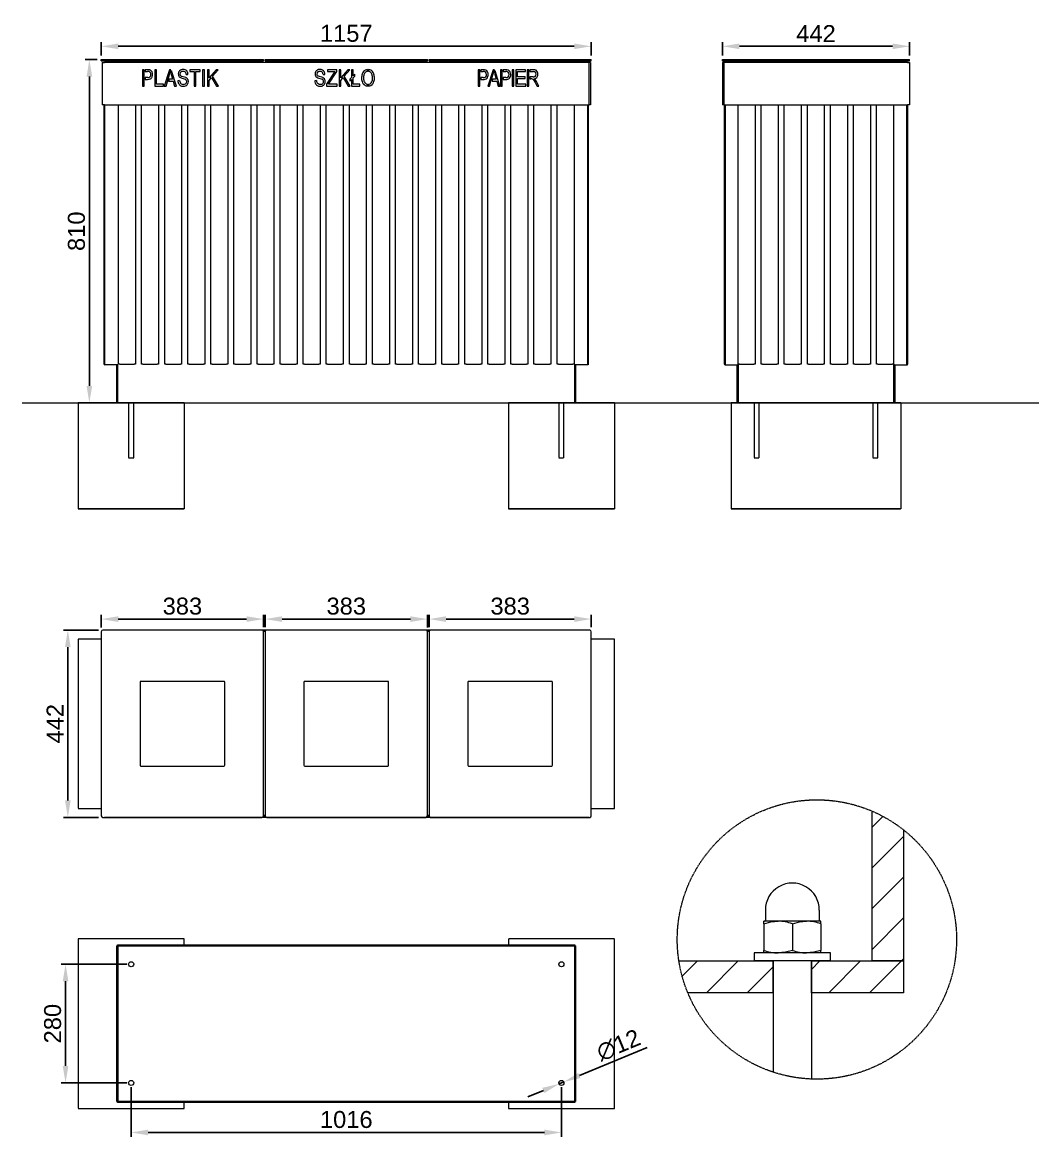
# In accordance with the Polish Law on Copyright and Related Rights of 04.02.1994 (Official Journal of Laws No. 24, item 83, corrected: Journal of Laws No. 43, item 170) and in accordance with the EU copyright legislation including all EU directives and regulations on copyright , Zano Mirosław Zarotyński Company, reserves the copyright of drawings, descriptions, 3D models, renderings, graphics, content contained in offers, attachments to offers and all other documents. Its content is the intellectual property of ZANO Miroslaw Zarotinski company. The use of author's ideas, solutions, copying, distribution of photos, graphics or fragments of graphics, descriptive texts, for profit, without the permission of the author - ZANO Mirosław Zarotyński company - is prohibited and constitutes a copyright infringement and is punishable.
# Model space of a CAD drawing. Header units: millimetres. Extents: x 6723 to 10453, y 1348 to 3978.
# Drawn here: x 6723 to 9122, y 1348 to 3978 of the extents above; entities that cross this region are included whole.
import ezdxf

# ---------------------------------------------------------------- set-up
doc = ezdxf.new("R2010")
doc.units = ezdxf.units.MM
doc.linetypes.add('HIDDEN', pattern=[1.905, 1.27, -0.635])
for name, color, linetype, lineweight in [('ZANO_O', 10, 'Continuous', 0), ('ZANO_R', 7, 'Continuous', 0), ('ZANO_R_przerywana', 7, 'HIDDEN', 0), ('ZANO_W', 1, 'Continuous', 0)]:
    doc.layers.add(name, color=color, linetype=linetype, lineweight=lineweight)
doc.styles.get("Standard").update_dxf_attribs({"font": 'ARIALUNI.TTF'})
doc.dimstyles.new('pl i ang', dxfattribs={"dimtxt": 50, "dimasz": 50, "dimexe": 1.25, "dimexo": 0.625, "dimgap": 10, "dimtad": 1, "dimtoh": 1, "dimtxsty": 'Standard', "dimcen": 2.5, "dimclrd": 1, "dimclre": 1, "dimclrt": 1, "dimadec": 0, "dimazin": 0, "dimtfac": 1, "dimtmove": 0, "dimatfit": 3, "dimfxl": 1, "dimarcsym": 1})

# ---------------------------------------------------------------- blocks, each defined once
blk = doc.blocks.new('*D395')
at = {"layer": 'ZANO_O', "color": 1, "lineweight": -2}
for p, q in [((8038.2, 1492.5), (8198.3, 1558.7)), ((7990.1, 1472.6), (8001.2, 1477.2)), ((7953.1, 1457.3), (7916.2, 1442))]:
    blk.add_line(p, q, dxfattribs=at)
at = {"layer": 'ZANO_O', "color": 1}
for points in [[(8035.6, 1498.6), (8040.7, 1486.3), (8001.2, 1477.2)], [(7955.7, 1451.1), (7950.6, 1463.4), (7990.1, 1472.6)]]:
    blk.add_solid(points, dxfattribs=at)
at = {"layer": 'ZANO_O', "color": 1, "insert": (8130.5, 1563.9), "char_height": 40, "attachment_point": 5, "rotation": 22.4747}
blk.add_mtext('∅12', dxfattribs=at)
blk = doc.blocks.new('*D397')
at = {"layer": 'ZANO_W', "color": 1, "lineweight": -2}
for p, q in [((6903.3, 2543.4), (6820.6, 2543.4)), ((6830.6, 2503.4), (6830.6, 2141.6)), ((6903.3, 2101.6), (6820.6, 2101.6))]:
    blk.add_line(p, q, dxfattribs=at)
at = {"layer": 'ZANO_W', "color": 1}
for points in [[(6837.2, 2503.4), (6823.9, 2503.4), (6830.6, 2543.4)], [(6823.9, 2141.6), (6837.2, 2141.6), (6830.6, 2101.6)]]:
    blk.add_solid(points, dxfattribs=at)
at = {"layer": 'ZANO_W', "color": 1, "insert": (6800.5, 2322.5), "char_height": 40, "attachment_point": 5, "rotation": 90}
blk.add_mtext('442', dxfattribs=at)
blk = doc.blocks.new('*D398')
at = {"layer": 'ZANO_W', "color": 1, "lineweight": -2}
for p, q in [((6909.6, 2549.7), (6909.6, 2579.4)), ((7292.4, 2550.4), (7292.4, 2579.4)), ((6949.6, 2569.4), (7252.4, 2569.4))]:
    blk.add_line(p, q, dxfattribs=at)
at = {"layer": 'ZANO_W', "color": 1}
for points in [[(6949.6, 2576), (6949.6, 2562.7), (6909.6, 2569.4)], [(7252.4, 2562.7), (7252.4, 2576), (7292.4, 2569.4)]]:
    blk.add_solid(points, dxfattribs=at)
at = {"layer": 'ZANO_W', "color": 1, "insert": (7101, 2599.8), "char_height": 40, "attachment_point": 5}
blk.add_mtext('383', dxfattribs=at)
blk = doc.blocks.new('*D399')
at = {"layer": 'ZANO_W', "color": 1, "lineweight": -2}
for p, q in [((7296.4, 2550.4), (7296.4, 2579.4)), ((7679.3, 2549.7), (7679.3, 2579.4)), ((7336.4, 2569.4), (7639.3, 2569.4))]:
    blk.add_line(p, q, dxfattribs=at)
at = {"layer": 'ZANO_W', "color": 1}
for points in [[(7336.4, 2576), (7336.4, 2562.7), (7296.4, 2569.4)], [(7639.3, 2562.7), (7639.3, 2576), (7679.3, 2569.4)]]:
    blk.add_solid(points, dxfattribs=at)
at = {"layer": 'ZANO_W', "color": 1, "insert": (7487.8, 2599.8), "char_height": 40, "attachment_point": 5}
blk.add_mtext('383', dxfattribs=at)
blk = doc.blocks.new('*D400')
at = {"layer": 'ZANO_W', "color": 1, "lineweight": -2}
for p, q in [((7683.3, 2550.4), (7683.3, 2579.4)), ((8066.1, 2550.4), (8066.1, 2579.4)), ((7723.3, 2569.4), (8026.1, 2569.4))]:
    blk.add_line(p, q, dxfattribs=at)
at = {"layer": 'ZANO_W', "color": 1}
for points in [[(7723.3, 2576), (7723.3, 2562.7), (7683.3, 2569.4)], [(8026.1, 2562.7), (8026.1, 2576), (8066.1, 2569.4)]]:
    blk.add_solid(points, dxfattribs=at)
at = {"layer": 'ZANO_W', "color": 1, "insert": (7874.7, 2599.8), "char_height": 40, "attachment_point": 5}
blk.add_mtext('383', dxfattribs=at)
blk = doc.blocks.new('*D401')
at = {"layer": 'ZANO_W', "color": 1, "lineweight": -2}
for p, q in [((6909.6, 3899.6), (6909.6, 3930.9)), ((6949.6, 3920.9), (8026.1, 3920.9)), ((8066.1, 3899.6), (8066.1, 3930.9))]:
    blk.add_line(p, q, dxfattribs=at)
at = {"layer": 'ZANO_W', "color": 1}
for points in [[(6949.6, 3927.6), (6949.6, 3914.3), (6909.6, 3920.9)], [(8026.1, 3914.3), (8026.1, 3927.6), (8066.1, 3920.9)]]:
    blk.add_solid(points, dxfattribs=at)
at = {"layer": 'ZANO_W', "color": 1, "insert": (7487.8, 3951.4), "char_height": 40, "attachment_point": 5}
blk.add_mtext('1157', dxfattribs=at)
blk = doc.blocks.new('*D402')
at = {"layer": 'ZANO_W', "color": 1, "lineweight": -2}
for p, q in [((8375.7, 3899.6), (8375.7, 3930.9)), ((8415.7, 3920.9), (8777.5, 3920.9)), ((8817.5, 3899.6), (8817.5, 3930.9))]:
    blk.add_line(p, q, dxfattribs=at)
at = {"layer": 'ZANO_W', "color": 1}
for points in [[(8415.7, 3927.6), (8415.7, 3914.3), (8375.7, 3920.9)], [(8777.5, 3914.3), (8777.5, 3927.6), (8817.5, 3920.9)]]:
    blk.add_solid(points, dxfattribs=at)
at = {"layer": 'ZANO_W', "color": 1, "insert": (8596.6, 3951), "char_height": 40, "attachment_point": 5}
blk.add_mtext('442', dxfattribs=at)
blk = doc.blocks.new('*D403')
at = {"layer": 'ZANO_W', "color": 1, "lineweight": -2}
for p, q in [((6899.6, 3889.6), (6871.4, 3889.6)), ((6881.4, 3849.6), (6881.4, 3119.6)), ((6936.5, 3079.6), (6871.4, 3079.6))]:
    blk.add_line(p, q, dxfattribs=at)
at = {"layer": 'ZANO_W', "color": 1}
for points in [[(6888.1, 3849.6), (6874.8, 3849.6), (6881.4, 3889.6)], [(6874.8, 3119.6), (6888.1, 3119.6), (6881.4, 3079.6)]]:
    blk.add_solid(points, dxfattribs=at)
at = {"layer": 'ZANO_W', "color": 1, "insert": (6851, 3484.6), "char_height": 40, "attachment_point": 5, "rotation": 90}
blk.add_mtext('810', dxfattribs=at)
blk = doc.blocks.new('*D404')
at = {"layer": 'ZANO_W', "color": 1, "lineweight": -2}
for p, q in [((6970, 1754.8), (6815.2, 1754.8)), ((6825.2, 1514.9), (6825.2, 1714.8)), ((6970, 1474.9), (6815.2, 1474.9))]:
    blk.add_line(p, q, dxfattribs=at)
at = {"layer": 'ZANO_W', "color": 1}
for points in [[(6831.9, 1714.8), (6818.5, 1714.8), (6825.2, 1754.8)], [(6818.5, 1514.9), (6831.9, 1514.9), (6825.2, 1474.9)]]:
    blk.add_solid(points, dxfattribs=at)
at = {"layer": 'ZANO_W', "color": 1, "insert": (6794.8, 1614.8), "char_height": 40, "attachment_point": 5, "rotation": 90}
blk.add_mtext('280', dxfattribs=at)
blk = doc.blocks.new('*D405')
at = {"layer": 'ZANO_W', "color": 1, "lineweight": -2}
for p, q in [((6980, 1464.9), (6980, 1348)), ((7995.7, 1464.9), (7995.7, 1348)), ((7020, 1358), (7955.7, 1358))]:
    blk.add_line(p, q, dxfattribs=at)
at = {"layer": 'ZANO_W', "color": 1}
for points in [[(7020, 1364.7), (7020, 1351.3), (6980, 1358)], [(7955.7, 1351.3), (7955.7, 1364.7), (7995.7, 1358)]]:
    blk.add_solid(points, dxfattribs=at)
at = {"layer": 'ZANO_W', "color": 1, "insert": (7487.8, 1388.4), "char_height": 40, "attachment_point": 5}
blk.add_mtext('1016', dxfattribs=at)

msp = doc.modelspace()

# ---------------------------------------------------------------- linework, layer by layer
at = {"layer": 'ZANO_R'}
for p, q in [((6909.6, 3886.6), (6909.6, 3889.6)), ((6909.6, 3889.6), (6913.3, 3889.6)), ((6909.6, 3886.6), (6913.3, 3886.6)), ((6911.6, 3883.1), (6911.6, 3783.1)), ((6911.6, 3883.1), (6917, 3883.1)), ((6913.3, 3889.6), (7288.7, 3889.6)), ((6913.3, 3886.6), (7288.7, 3886.6)), ((8061.1, 3883.1), (6917, 3883.1)), ((7010.7, 3865.7), (7006.7, 3865.7)), ((7006.7, 3865.7), (7006.7, 3827.2)), ((7010.7, 3827.2), (7010.7, 3865.7)), ((7013, 3865.7), (7013, 3861.2)), ((7021.1, 3865.7), (7013, 3865.7)), ((7036.2, 3865.7), (7036.2, 3827.2)), ((7040.2, 3865.7), (7036.2, 3865.7)), ((7040.2, 3831.7), (7040.2, 3865.7)), ((7070.5, 3865.7), (7058.2, 3827.2)), ((7062.4, 3827.2), (7073.9, 3865.7)), ((7073.9, 3865.7), (7070.5, 3865.7)), ((7118.2, 3865.7), (7118.2, 3861.2)), ((7143.2, 3865.7), (7118.2, 3865.7)), ((7143.2, 3861.2), (7143.2, 3865.7)), ((7148.7, 3865.7), (7148.7, 3827.2)), ((7152.8, 3865.7), (7148.7, 3865.7)), ((7152.8, 3827.2), (7152.8, 3865.7)), ((7160.3, 3865.7), (7160.3, 3827.2)), ((7164.3, 3865.7), (7160.3, 3865.7)), ((7164.3, 3846.6), (7164.3, 3865.7)), ((7180.6, 3865.7), (7164.3, 3846.6)), ((7172.4, 3850.1), (7185.7, 3865.7)), ((7185.7, 3865.7), (7180.6, 3865.7)), ((7288.7, 3889.6), (7292.4, 3889.6)), ((7288.7, 3886.6), (7292.4, 3886.6)), ((7292.4, 3886.6), (7292.4, 3889.6)), ((7296.4, 3886.6), (7296.4, 3889.6)), ((7296.4, 3889.6), (7300.1, 3889.6)), ((7296.4, 3886.6), (7300.1, 3886.6)), ((7300.1, 3889.6), (7675.6, 3889.6)), ((7300.1, 3886.6), (7675.6, 3886.6)), ((7443.3, 3865.7), (7443.3, 3861.2)), ((7465.8, 3865.7), (7443.3, 3865.7)), ((7465.8, 3861.2), (7465.8, 3865.7)), ((7470.8, 3865.7), (7470.8, 3827.2)), ((7474.8, 3865.7), (7470.8, 3865.7)), ((7474.8, 3846.6), (7474.8, 3865.7)), ((7491.2, 3865.7), (7474.8, 3846.6)), ((7483, 3850.1), (7496.3, 3865.7)), ((7496.3, 3865.7), (7491.2, 3865.7)), ((7499.8, 3865.7), (7499.8, 3847)), ((7503.8, 3865.7), (7499.8, 3865.7)), ((7503.8, 3851), (7503.8, 3865.7)), ((7537.9, 3861.7), (7537.9, 3866.2)), ((7540.4, 3866.2), (7540.4, 3861.7)), ((7675.6, 3889.6), (7679.3, 3889.6)), ((7675.6, 3886.6), (7679.3, 3886.6)), ((7679.3, 3886.6), (7679.3, 3889.6)), ((7683.3, 3886.6), (7683.3, 3889.6)), ((7683.3, 3889.6), (7687, 3889.6)), ((7683.3, 3886.6), (7687, 3886.6)), ((7687, 3889.6), (8062.4, 3889.6)), ((7687, 3886.6), (8062.4, 3886.6)), ((7802.9, 3865.7), (7798.9, 3865.7)), ((7798.9, 3865.7), (7798.9, 3827.2)), ((7802.9, 3827.2), (7802.9, 3865.7)), ((7810.7, 3865.7), (7805.1, 3865.7)), ((7805.1, 3865.7), (7805.1, 3861.2)), ((7834.2, 3865.7), (7821.9, 3827.2)), ((7829.4, 3838.7), (7837.3, 3865.7)), ((7837.3, 3865.7), (7834.2, 3865.7)), ((7852, 3865.7), (7852, 3827.2)), ((7856, 3865.7), (7852, 3865.7)), ((7856, 3827.2), (7856, 3865.7)), ((7858.2, 3865.7), (7858.2, 3861.2)), ((7863.8, 3865.7), (7858.2, 3865.7)), ((7883.5, 3865.7), (7879.5, 3865.7)), ((7879.5, 3865.7), (7879.5, 3827.2)), ((7883.5, 3827.2), (7883.5, 3865.7)), ((7888.1, 3865.7), (7888.1, 3827.2)), ((7911.1, 3865.7), (7888.1, 3865.7)), ((7911.1, 3861.2), (7911.1, 3865.7)), ((7918.6, 3865.7), (7914.6, 3865.7)), ((7914.6, 3865.7), (7914.6, 3827.2)), ((7918.6, 3827.2), (7918.6, 3865.7)), ((7920.9, 3865.7), (7920.9, 3861.2)), ((7928.8, 3865.7), (7920.9, 3865.7)), ((8061.1, 3783.1), (8061.1, 3883.1)), ((8064.1, 3883.1), (8061.1, 3883.1)), ((8062.4, 3889.6), (8066.1, 3889.6)), ((8062.4, 3886.6), (8066.1, 3886.6)), ((8064.1, 3883.1), (8064.1, 3783.1)), ((8066.1, 3886.6), (8066.1, 3889.6)), ((8375.7, 3886.6), (8375.7, 3889.6)), ((8375.7, 3889.6), (8379.4, 3889.6)), ((8375.7, 3886.6), (8379.4, 3886.6)), ((8378.7, 3883.1), (8375.7, 3883.1)), ((8375.7, 3883.1), (8375.7, 3783.1)), ((8378.7, 3883.1), (8378.7, 3783.1)), ((8812.2, 3883.1), (8378.7, 3883.1)), ((8379.4, 3889.6), (8813.8, 3889.6)), ((8379.4, 3886.6), (8813.8, 3886.6)), ((8812.2, 3883.1), (8817.6, 3883.1)), ((8813.8, 3889.6), (8817.5, 3889.6)), ((8813.8, 3886.6), (8817.5, 3886.6)), ((8817.5, 3886.6), (8817.5, 3889.6)), ((8817.6, 3883.1), (8817.6, 3783.1)), ((7013, 3861.2), (7019, 3861.2)), ((7019.1, 3847.2), (7013, 3847.2)), ((7013, 3847.2), (7013, 3842.7)), ((7013, 3842.7), (7018.8, 3842.7)), ((7069.5, 3843.2), (7068.2, 3838.7)), ((7077.9, 3843.2), (7069.5, 3843.2)), ((7075.3, 3862.9), (7073.7, 3857.3)), ((7073.7, 3857.3), (7077.9, 3843.2)), ((7086.7, 3827.2), (7075.3, 3862.9)), ((7094.2, 3840.2), (7090.2, 3839.7)), ((7097.8, 3846.4), (7107.5, 3843.2)), ((7109.3, 3847.1), (7099.8, 3849.9)), ((7110.2, 3854.2), (7114.2, 3854.7)), ((7118.2, 3861.2), (7128.7, 3861.2)), ((7128.7, 3861.2), (7128.7, 3827.2)), ((7132.7, 3861.2), (7143.2, 3861.2)), ((7132.7, 3827.2), (7132.7, 3861.2)), ((7164.3, 3840.6), (7169.7, 3847)), ((7164.3, 3827.2), (7164.3, 3840.6)), ((7169.7, 3847), (7181.7, 3827.2)), ((7186.3, 3827.2), (7172.4, 3850.1)), ((7417.3, 3840.2), (7413.3, 3839.7)), ((7420.4, 3846.6), (7430.8, 3843.2)), ((7432.4, 3847.1), (7421.9, 3850.3)), ((7433.3, 3854.2), (7437.3, 3854.7)), ((7461.1, 3861.2), (7441.3, 3831.9)), ((7443.3, 3861.2), (7461.1, 3861.2)), ((7445.9, 3831.7), (7465.8, 3861.2)), ((7474.8, 3840.6), (7480.3, 3847)), ((7474.8, 3827.2), (7474.8, 3840.6)), ((7480.3, 3847), (7492.3, 3827.2)), ((7496.8, 3827.2), (7483, 3850.1)), ((7499.8, 3847), (7496.3, 3843.5)), ((7496.3, 3843.5), (7496.3, 3839)), ((7496.3, 3839), (7499.8, 3842.3)), ((7499.8, 3842.3), (7499.8, 3827.2)), ((7508.3, 3855.5), (7503.8, 3851)), ((7503.8, 3846.3), (7508.3, 3850.8)), ((7503.8, 3831.7), (7503.8, 3846.3)), ((7508.3, 3850.8), (7508.3, 3855.5)), ((7805.1, 3861.2), (7811.2, 3861.2)), ((7811.2, 3847.2), (7805.1, 3847.2)), ((7805.1, 3847.2), (7805.1, 3842.7)), ((7805.1, 3842.7), (7811, 3842.7)), ((7833.1, 3843.2), (7831.8, 3838.7)), ((7841.6, 3843.2), (7833.1, 3843.2)), ((7838.9, 3863.2), (7837.3, 3857.7)), ((7837.3, 3857.7), (7841.6, 3843.2)), ((7850.4, 3827.2), (7838.9, 3863.2)), ((7858.2, 3861.2), (7864.3, 3861.2)), ((7858.2, 3847.2), (7858.2, 3842.7)), ((7864.4, 3847.2), (7858.2, 3847.2)), ((7858.2, 3842.7), (7864.1, 3842.7)), ((7892.1, 3861.2), (7911.1, 3861.2)), ((7892.1, 3849.2), (7892.1, 3861.2)), ((7910.1, 3849.2), (7892.1, 3849.2)), ((7892.1, 3844.7), (7910.1, 3844.7)), ((7892.1, 3831.7), (7892.1, 3844.7)), ((7910.1, 3844.7), (7910.1, 3849.2)), ((7920.9, 3861.2), (7929.1, 3861.2)), ((7920.9, 3848.7), (7920.9, 3844.2)), ((7929.1, 3848.7), (7920.9, 3848.7)), ((7920.9, 3844.2), (7923.8, 3844.2)), ((7930, 3841.5), (7933.7, 3835.5)), ((7936.2, 3855.1), (7936.2, 3854.9)), ((7006.7, 3827.2), (7010.7, 3827.2)), ((7036.2, 3827.2), (7056.2, 3827.2)), ((7056.2, 3831.7), (7040.2, 3831.7)), ((7056.2, 3827.2), (7056.2, 3831.7)), ((7058.2, 3827.2), (7062.4, 3827.2)), ((7068.2, 3838.7), (7079.2, 3838.7)), ((7079.2, 3838.7), (7082.6, 3827.2)), ((7082.6, 3827.2), (7086.7, 3827.2)), ((7128.7, 3827.2), (7132.7, 3827.2)), ((7148.7, 3827.2), (7152.8, 3827.2)), ((7160.3, 3827.2), (7164.3, 3827.2)), ((7181.7, 3827.2), (7186.3, 3827.2)), ((7441.3, 3831.9), (7441.3, 3827.2)), ((7441.3, 3827.2), (7466.3, 3827.2)), ((7466.3, 3831.7), (7445.9, 3831.7)), ((7466.3, 3827.2), (7466.3, 3831.7)), ((7470.8, 3827.2), (7474.8, 3827.2)), ((7492.3, 3827.2), (7496.8, 3827.2)), ((7499.8, 3827.2), (7519.9, 3827.2)), ((7519.9, 3831.7), (7503.8, 3831.7)), ((7519.9, 3827.2), (7519.9, 3831.7)), ((7537.9, 3826.8), (7537.9, 3831.3)), ((7540.4, 3831.3), (7540.4, 3826.8)), ((7798.9, 3827.2), (7802.9, 3827.2)), ((7821.9, 3827.2), (7826.1, 3827.2)), ((7826.1, 3827.2), (7829.4, 3838.7)), ((7831.8, 3838.7), (7842.9, 3838.7)), ((7842.9, 3838.7), (7846.3, 3827.2)), ((7846.3, 3827.2), (7850.4, 3827.2)), ((7852, 3827.2), (7856, 3827.2)), ((7879.5, 3827.2), (7883.5, 3827.2)), ((7888.1, 3827.2), (7911.6, 3827.2)), ((7911.6, 3831.7), (7892.1, 3831.7)), ((7911.6, 3827.2), (7911.6, 3831.7)), ((7914.6, 3827.2), (7918.6, 3827.2)), ((7933.7, 3835.5), (7938.1, 3827.2)), ((7942.5, 3827.2), (7937, 3837.8)), ((7938.1, 3827.2), (7942.5, 3827.2)), ((6917, 3783.1), (6911.6, 3783.1)), ((6916.6, 3171.3), (6916.6, 3783.1)), ((6916.8, 3169.5), (6916.8, 3783.1)), ((6917, 3783.1), (8061.1, 3783.1)), ((6918.2, 3169.5), (6918.2, 3783.1)), ((6950.3, 3171.3), (6950.3, 3783.1)), ((6990.3, 3783.1), (6990.3, 3171.3)), ((7004.8, 3171.3), (7004.8, 3783.1)), ((7044.8, 3783.1), (7044.8, 3171.3)), ((7059.2, 3171.3), (7059.2, 3783.1)), ((7099.2, 3783.1), (7099.2, 3171.3)), ((7113.7, 3171.3), (7113.7, 3783.1)), ((7153.7, 3783.1), (7153.7, 3171.3)), ((7168.2, 3171.3), (7168.2, 3783.1)), ((7208.2, 3783.1), (7208.2, 3171.3)), ((7222.7, 3171.3), (7222.7, 3783.1)), ((7262.7, 3783.1), (7262.7, 3171.3)), ((7277.2, 3171.3), (7277.2, 3783.1)), ((7317.2, 3783.1), (7317.2, 3171.3)), ((7331.6, 3171.3), (7331.6, 3783.1)), ((7371.6, 3783.1), (7371.6, 3171.3)), ((7386.1, 3171.3), (7386.1, 3783.1)), ((7426.1, 3783.1), (7426.1, 3171.3)), ((7440.6, 3171.3), (7440.6, 3783.1)), ((7480.6, 3783.1), (7480.6, 3171.3)), ((7495.1, 3171.3), (7495.1, 3783.1)), ((7535.1, 3783.1), (7535.1, 3171.3)), ((7549.6, 3171.3), (7549.6, 3783.1)), ((7589.6, 3783.1), (7589.6, 3171.3)), ((7604, 3171.3), (7604, 3783.1)), ((7644, 3783.1), (7644, 3171.3)), ((7658.5, 3171.3), (7658.5, 3783.1)), ((7698.5, 3783.1), (7698.5, 3171.3)), ((7713, 3171.3), (7713, 3783.1)), ((7753, 3783.1), (7753, 3171.3)), ((7767.5, 3171.3), (7767.5, 3783.1)), ((7807.5, 3783.1), (7807.5, 3171.3)), ((7822, 3171.3), (7822, 3783.1)), ((7862, 3783.1), (7862, 3171.3)), ((7876.4, 3171.3), (7876.4, 3783.1)), ((7916.4, 3783.1), (7916.4, 3171.3)), ((7930.9, 3171.3), (7930.9, 3783.1)), ((7970.9, 3783.1), (7970.9, 3171.3)), ((7985.4, 3171.3), (7985.4, 3783.1)), ((8025.4, 3783.1), (8025.4, 3171.3)), ((8057.4, 3783.1), (8057.4, 3169.5)), ((8058.9, 3783.1), (8058.9, 3169.5)), ((8059.1, 3783.1), (8059.1, 3171.3)), ((8064.1, 3783.1), (8061.1, 3783.1)), ((8378.7, 3783.1), (8375.7, 3783.1)), ((8378.7, 3783.1), (8812.2, 3783.1)), ((8380.7, 3171.3), (8380.7, 3783.1)), ((8380.9, 3783.1), (8380.9, 3169.5)), ((8382.3, 3783.1), (8382.3, 3169.5)), ((8412.7, 3171.3), (8412.7, 3783.1)), ((8452.7, 3783.1), (8452.7, 3171.3)), ((8467.2, 3171.3), (8467.2, 3783.1)), ((8507.2, 3783.1), (8507.2, 3171.3)), ((8521.7, 3171.3), (8521.7, 3783.1)), ((8561.7, 3783.1), (8561.7, 3171.3)), ((8576.2, 3171.3), (8576.2, 3783.1)), ((8616.1, 3783.1), (8616.1, 3171.3)), ((8630.6, 3171.3), (8630.6, 3783.1)), ((8670.6, 3783.1), (8670.6, 3171.3)), ((8685.1, 3171.3), (8685.1, 3783.1)), ((8725.1, 3783.1), (8725.1, 3171.3)), ((8739.6, 3171.3), (8739.6, 3783.1)), ((8779.6, 3783.1), (8779.6, 3171.3)), ((8780.6, 3719.5), (8780.6, 3783.1)), ((8811, 3169.5), (8811, 3783.1)), ((8817.6, 3783.1), (8812.2, 3783.1)), ((8812.4, 3169.5), (8812.4, 3783.1)), ((8812.6, 3783.1), (8812.6, 3171.3)), ((8780.6, 3719.5), (8779.6, 3719.5)), ((8779.6, 3719.3), (8780.6, 3719.3)), ((8780.6, 3519.2), (8780.6, 3719.5)), ((8780.6, 3519.4), (8779.6, 3519.4)), ((8779.6, 3519.2), (8780.6, 3519.2)), ((8780.6, 3419.7), (8780.6, 3519.2)), ((8780.6, 3419.7), (8779.6, 3419.7)), ((8779.6, 3419.5), (8780.6, 3419.5)), ((8780.6, 3219.3), (8780.6, 3419.7)), ((8780.6, 3219.5), (8779.6, 3219.5)), ((8779.6, 3219.3), (8780.6, 3219.3)), ((8780.6, 3079.6), (8780.6, 3219.3)), ((6916.8, 3171.3), (6916.6, 3171.3)), ((6916.8, 3169.5), (6918.2, 3169.5)), ((6947.5, 3169.5), (6918.2, 3169.5)), ((6946.5, 3079.6), (6946.5, 3169.5)), ((6947.5, 3169.5), (6948.8, 3169.5)), ((6948, 3169.5), (6948, 3079.6)), ((6953.3, 3171.3), (6950.3, 3171.3)), ((6953.3, 3171.3), (6987.3, 3171.3)), ((6990.3, 3171.3), (6987.3, 3171.3)), ((7007.8, 3171.3), (7004.8, 3171.3)), ((7007.8, 3171.3), (7041.8, 3171.3)), ((7044.8, 3171.3), (7041.8, 3171.3)), ((7062.2, 3171.3), (7059.2, 3171.3)), ((7062.2, 3171.3), (7096.2, 3171.3)), ((7099.2, 3171.3), (7096.2, 3171.3)), ((7116.7, 3171.3), (7113.7, 3171.3)), ((7116.7, 3171.3), (7150.7, 3171.3)), ((7153.7, 3171.3), (7150.7, 3171.3)), ((7171.2, 3171.3), (7168.2, 3171.3)), ((7171.2, 3171.3), (7205.2, 3171.3)), ((7208.2, 3171.3), (7205.2, 3171.3)), ((7225.7, 3171.3), (7222.7, 3171.3)), ((7225.7, 3171.3), (7259.7, 3171.3)), ((7262.7, 3171.3), (7259.7, 3171.3)), ((7280.2, 3171.3), (7277.2, 3171.3)), ((7280.2, 3171.3), (7314.2, 3171.3)), ((7317.2, 3171.3), (7314.2, 3171.3)), ((7334.6, 3171.3), (7331.6, 3171.3)), ((7334.6, 3171.3), (7368.6, 3171.3)), ((7371.6, 3171.3), (7368.6, 3171.3)), ((7389.1, 3171.3), (7386.1, 3171.3)), ((7389.1, 3171.3), (7423.1, 3171.3)), ((7426.1, 3171.3), (7423.1, 3171.3)), ((7443.6, 3171.3), (7440.6, 3171.3)), ((7443.6, 3171.3), (7477.6, 3171.3)), ((7480.6, 3171.3), (7477.6, 3171.3)), ((7498.1, 3171.3), (7495.1, 3171.3)), ((7498.1, 3171.3), (7532.1, 3171.3)), ((7535.1, 3171.3), (7532.1, 3171.3)), ((7552.6, 3171.3), (7549.6, 3171.3)), ((7552.6, 3171.3), (7586.6, 3171.3)), ((7589.6, 3171.3), (7586.6, 3171.3)), ((7607, 3171.3), (7604, 3171.3)), ((7607, 3171.3), (7641, 3171.3)), ((7644, 3171.3), (7641, 3171.3)), ((7661.5, 3171.3), (7658.5, 3171.3)), ((7661.5, 3171.3), (7695.5, 3171.3)), ((7698.5, 3171.3), (7695.5, 3171.3)), ((7716, 3171.3), (7713, 3171.3)), ((7716, 3171.3), (7750, 3171.3)), ((7753, 3171.3), (7750, 3171.3)), ((7770.5, 3171.3), (7767.5, 3171.3)), ((7770.5, 3171.3), (7804.5, 3171.3)), ((7807.5, 3171.3), (7804.5, 3171.3)), ((7825, 3171.3), (7822, 3171.3)), ((7825, 3171.3), (7859, 3171.3)), ((7862, 3171.3), (7859, 3171.3)), ((7879.4, 3171.3), (7876.4, 3171.3)), ((7879.4, 3171.3), (7913.4, 3171.3)), ((7916.4, 3171.3), (7913.4, 3171.3)), ((7933.9, 3171.3), (7930.9, 3171.3)), ((7933.9, 3171.3), (7967.9, 3171.3)), ((7970.9, 3171.3), (7967.9, 3171.3)), ((7988.4, 3171.3), (7985.4, 3171.3)), ((7988.4, 3171.3), (8022.4, 3171.3)), ((8025.4, 3171.3), (8022.4, 3171.3)), ((8026.9, 3169.5), (8028.2, 3169.5)), ((8027.6, 3079.6), (8027.6, 3169.5)), ((8057.4, 3169.5), (8028.2, 3169.5)), ((8029.1, 3169.5), (8029.1, 3079.6)), ((8058.9, 3169.5), (8057.4, 3169.5)), ((8059.1, 3171.3), (8058.9, 3171.3)), ((8380.9, 3171.3), (8380.7, 3171.3)), ((8382.3, 3169.5), (8380.9, 3169.5)), ((8382.3, 3169.5), (8411.6, 3169.5)), ((8410.7, 3079.6), (8410.7, 3169.5)), ((8412.6, 3169.5), (8411.6, 3169.5)), ((8412.6, 3169.5), (8412.7, 3169.5)), ((8415.7, 3171.3), (8412.7, 3171.3)), ((8412.7, 3171.3), (8412.7, 3079.6)), ((8415.7, 3171.3), (8449.7, 3171.3)), ((8452.7, 3171.3), (8449.7, 3171.3)), ((8470.2, 3171.3), (8467.2, 3171.3)), ((8470.2, 3171.3), (8504.2, 3171.3)), ((8507.2, 3171.3), (8504.2, 3171.3)), ((8524.7, 3171.3), (8521.7, 3171.3)), ((8524.7, 3171.3), (8558.7, 3171.3)), ((8561.7, 3171.3), (8558.7, 3171.3)), ((8579.1, 3171.3), (8576.2, 3171.3)), ((8579.1, 3171.3), (8613.1, 3171.3)), ((8616.1, 3171.3), (8613.1, 3171.3)), ((8633.6, 3171.3), (8630.6, 3171.3)), ((8633.6, 3171.3), (8667.6, 3171.3)), ((8670.6, 3171.3), (8667.6, 3171.3)), ((8688.1, 3171.3), (8685.1, 3171.3)), ((8688.1, 3171.3), (8722.1, 3171.3)), ((8725.1, 3171.3), (8722.1, 3171.3)), ((8742.6, 3171.3), (8739.6, 3171.3)), ((8742.6, 3171.3), (8776.6, 3171.3)), ((8779.6, 3171.3), (8776.6, 3171.3)), ((8781.7, 3169.5), (8780.6, 3169.5)), ((8780.6, 3169.5), (8780.6, 3169.5)), ((8781.7, 3169.5), (8811, 3169.5)), ((8782.6, 3169.5), (8782.6, 3079.6)), ((8811, 3169.5), (8812.4, 3169.5)), ((8812.6, 3171.3), (8812.4, 3171.3)), ((6723.1, 3079.6), (8466.9, 3079.6)), ((6855.1, 3079.6), (7105, 3079.6)), ((7105, 3079.6), (6855.1, 3079.6)), ((6974, 3079.6), (6986, 3079.6)), ((6974, 3079.6), (6986, 3079.6)), ((7105, 3079.6), (7870.7, 3079.6)), ((7870.7, 3079.6), (8120.6, 3079.6)), ((8120.6, 3079.6), (7870.7, 3079.6)), ((7989.7, 3079.6), (8001.6, 3079.6)), ((7989.7, 3079.6), (8001.6, 3079.6)), ((8046.2, 3079.6), (9122.3, 3079.6)), ((8396.7, 3079.6), (8796.6, 3079.6)), ((8796.6, 3079.6), (8396.7, 3079.6)), ((8462.7, 3079.6), (8450.7, 3079.6)), ((8742.6, 3079.6), (8730.6, 3079.6)), ((6909.6, 2539.7), (6909.6, 2105.3)), ((7288.7, 2543.4), (6913.3, 2543.4)), ((7299.7, 2543.4), (7289.1, 2543.4)), ((7296.5, 2540.4), (7292.4, 2540.4)), ((7292.4, 2105.3), (7292.4, 2539.7)), ((7296.4, 2539.7), (7296.4, 2105.3)), ((7675.6, 2543.4), (7300.1, 2543.4)), ((7686.5, 2543.4), (7676, 2543.4)), ((7683.3, 2540.4), (7679.2, 2540.4)), ((7679.3, 2105.3), (7679.3, 2539.7)), ((7683.3, 2539.7), (7683.3, 2105.3)), ((8062.4, 2543.4), (7687, 2543.4)), ((8066.1, 2105.3), (8066.1, 2539.7)), ((7001, 2420.5), (7001, 2224.5)), ((7198.9, 2422.5), (7003, 2422.5)), ((7200.9, 2224.5), (7200.9, 2420.5)), ((7387.9, 2420.5), (7387.9, 2224.5)), ((7585.8, 2422.5), (7389.9, 2422.5)), ((7587.8, 2224.5), (7587.8, 2420.5)), ((7774.7, 2420.5), (7774.7, 2224.5)), ((7972.7, 2422.5), (7776.7, 2422.5)), ((7974.7, 2224.5), (7974.7, 2420.5)), ((7003, 2222.5), (7198.9, 2222.5)), ((7389.9, 2222.5), (7585.8, 2222.5)), ((7776.7, 2222.5), (7972.7, 2222.5)), ((7296.5, 2104.6), (7292.3, 2104.6)), ((7292.4, 2106.6), (7296.4, 2106.6)), ((7683.3, 2104.6), (7679.2, 2104.6)), ((7679.3, 2106.6), (7683.3, 2106.6)), ((8728.2, 2116.5), (8728.2, 1762.8)), ((8728.2, 2077.9), (8754.3, 2103.9)), ((6913.3, 2101.6), (7288.7, 2101.6)), ((6916.4, 2101.6), (6917, 2101.6)), ((8061.1, 2101.6), (6917, 2101.6)), ((7300.1, 2101.6), (7675.6, 2101.6)), ((7687, 2101.6), (8062.4, 2101.6)), ((8061.1, 2101.6), (8061.1, 2101.6)), ((8728.2, 1981.7), (8803.2, 2056.7)), ((8803.2, 2071.8), (8803.2, 1762.8)), ((8728.2, 1885.4), (8803.2, 1960.4)), ((8477, 1882.8), (8477, 1858.4)), ((8604.5, 1858.4), (8604.5, 1882.8)), ((8473.2, 1850.5), (8473.2, 1856.6)), ((8507, 1856.6), (8473.2, 1856.6)), ((8473.2, 1850.5), (8489.8, 1854.9)), ((8473.2, 1850.5), (8473.2, 1787.6)), ((8489.8, 1854.9), (8507, 1856.6)), ((8574.5, 1856.6), (8507, 1856.6)), ((8540.7, 1850.5), (8557.3, 1854.9)), ((8540.7, 1850.5), (8540.7, 1787.6)), ((8557.3, 1854.9), (8574.5, 1856.6)), ((8608.2, 1856.6), (8574.5, 1856.6)), ((8608.2, 1850.5), (8608.2, 1856.6)), ((8608.2, 1850.5), (8608.2, 1787.6)), ((8728.2, 1789.2), (8803.2, 1864.2)), ((6946.5, 1798.7), (6948.5, 1798.7)), ((6946.5, 1430.9), (6946.5, 1798.7)), ((6948, 1798.7), (6948, 1800.7)), ((6948, 1800.7), (8027.6, 1800.7)), ((6948, 1798.7), (8027.6, 1798.7)), ((8027.1, 1798.7), (6948.5, 1798.7)), ((6948.5, 1798.7), (6948.5, 1430.9)), ((8027.1, 1430.9), (8027.1, 1798.7)), ((8027.1, 1798.7), (8029.1, 1798.7)), ((8027.6, 1800.7), (8027.6, 1798.7)), ((8029.1, 1798.7), (8029.1, 1430.9)), ((8272.9, 1763), (8495.7, 1762.8)), ((8280.7, 1726.6), (8317.1, 1763)), ((8338.2, 1687.8), (8413.2, 1762.9)), ((8450.7, 1781.6), (8450.7, 1762.8)), ((8630.7, 1781.6), (8450.7, 1781.6)), ((8630.7, 1762.8), (8450.7, 1762.8)), ((8473.2, 1781.6), (8473.2, 1787.6)), ((8495.7, 1687.8), (8495.7, 1762.8)), ((8495.7, 1762.8), (8495.7, 1500.2)), ((8524.2, 1783.2), (8507, 1781.6)), ((8540.7, 1787.6), (8524.2, 1783.2)), ((8591.7, 1783.2), (8574.5, 1781.6)), ((8585.7, 1687.8), (8585.7, 1762.8)), ((8585.7, 1762.8), (8803.2, 1762.8)), ((8585.7, 1762.8), (8585.7, 1484)), ((8585.7, 1742.9), (8605.6, 1762.8)), ((8608.2, 1787.6), (8591.7, 1783.2)), ((8608.2, 1781.6), (8608.2, 1787.6)), ((8626.8, 1687.8), (8701.8, 1762.8)), ((8630.7, 1762.8), (8630.7, 1781.6)), ((8723, 1687.8), (8798, 1762.8)), ((8803.2, 1762.8), (8728.2, 1762.8)), ((8798, 1762.8), (8803.2, 1768)), ((8434.4, 1687.8), (8495.7, 1749.2)), ((8495.7, 1687.8), (8292.4, 1687.8)), ((8803.2, 1687.8), (8585.7, 1687.8)), ((6948.5, 1430.9), (6946.5, 1430.9)), ((6948, 1428.9), (6948, 1430.9)), ((8027.6, 1430.9), (6948, 1430.9)), ((8027.6, 1428.9), (6948, 1428.9)), ((6948.5, 1430.9), (8027.1, 1430.9)), ((8029.1, 1430.9), (8027.1, 1430.9)), ((8027.6, 1430.9), (8027.6, 1428.9))]:
    msp.add_line(p, q, dxfattribs=at)
msp.add_lwpolyline([(8803.2, 1762.8), (8803.2, 1687.8)], dxfattribs=at)
for centre in [(6980, 1754.8), (7995.7, 1754.8), (6980, 1474.9), (7995.7, 1474.9)]:
    msp.add_circle(centre, 6, dxfattribs=at)
for centre, radius, start, end in [((7021, 3855), 10.7, 69.6817, 89.6829), ((7102, 3854.9), 11.4, 85.5975, 132.6392), ((7102.8, 3854.3), 12, 44.6902, 90), ((7424.2, 3856.2), 9.84, 103.8515, 148.093), ((7425.5, 3850.9), 15.4, 78.0314, 103.8515), ((7425.6, 3853.6), 12.7, 47.4159, 75.8204), ((7539, 3852.6), 13.6, 94.6108, 140.5219), ((7539.3, 3852.6), 13.6, 39.4781, 85.3892), ((7811.2, 3843.3), 22.4, 75.1741, 91.1118), ((7864.3, 3843.3), 22.4, 75.1741, 91.1118), ((7929.5, 3850.9), 14.9, 64.1014, 92.7102), ((7019.3, 3857.9), 15.2, 268.2392, 295.532), ((7019.8, 3851.1), 10.2, 63.568, 94.3946), ((7019.6, 3856.4), 9.18, 267.0692, 301.7679), ((7020.2, 3855.1), 6.57, 353.6856, 51.1078), ((7019.7, 3853.9), 7.07, 311.9847, 4.1534), ((7021.3, 3856.5), 9.16, 25.1488, 67.5972), ((7021.1, 3852.1), 9.19, 301.1504, 340.8641), ((7015.5, 3854.6), 15.2, 0.0102, 22.6148), ((7013.9, 3854.6), 16.8, 340.8641, 0.0102), ((7106.3, 3840.2), 16, 181.5309, 213.875), ((7101.8, 3855.9), 10.5, 135.6623, 181.1049), ((7100.9, 3855.4), 9.63, 178.4764, 211.9907), ((7100.7, 3855.3), 9.42, 211.9907, 252.1876), ((7103.8, 3840.4), 9.52, 181.0516, 234.5426), ((7101.1, 3855.7), 5.85, 130.1515, 181.3881), ((7113.9, 3856.9), 18.7, 183.8984, 190.1832), ((7099.2, 3854.3), 3.75, 191.7006, 224.7432), ((7101.3, 3856.7), 6.91, 226.0893, 257.5496), ((7102.1, 3853.6), 8.18, 86.8692, 125.775), ((7103, 3854.5), 7.21, 357.5739, 93.899), ((7105.7, 3838), 5.54, 358.1945, 70.8181), ((7105.8, 3838.3), 9.5, 27.664, 68.1562), ((7100.5, 3854.3), 13.8, 1.9689, 37.7892), ((7102, 3837.5), 13.3, 1.8287, 23.1159), ((7429.3, 3839.9), 15.9, 180.459, 202.3616), ((7425.2, 3855.9), 10.9, 149.3028, 177.942), ((7425.6, 3855.9), 11.2, 177.942, 211.4244), ((7424.5, 3856.3), 10.6, 216.3596, 247.2588), ((7432.4, 3841.8), 15.1, 186.0982, 206.8666), ((7424, 3855.8), 5.66, 124.493, 182.3298), ((7423.9, 3855.2), 5.63, 176.3251, 213.1337), ((7423.3, 3855.2), 5.07, 216.3121, 253.2845), ((7425.4, 3852.4), 9.3, 88.7847, 120.088), ((7425.9, 3853.8), 7.94, 46.6729, 92.147), ((7428.7, 3837.9), 5.61, 358.8112, 68.5461), ((7424.8, 3854.2), 8.48, 0.4772, 39.6594), ((7427.9, 3837.6), 10.5, 12.5501, 64.8485), ((7424.6, 3854.6), 12.7, 0.6207, 40.9612), ((7424.8, 3838), 13.5, 347.179, 8.171), ((7562.5, 3846), 38.6, 169.4069, 184.9814), ((7551.6, 3847.4), 28, 189.7401, 211.4569), ((7543.1, 3849.3), 18.9, 140.5219, 168.3516), ((7562.5, 3846), 34.1, 169.479, 184.6635), ((7551.6, 3847.4), 23.5, 190.1908, 211.4569), ((7543.1, 3849.3), 14.4, 140.5219, 168.193), ((7539.3, 3852.1), 9.7, 98.3227, 139.0726), ((7539, 3852.1), 9.7, 40.9274, 81.6773), ((7535.2, 3849.3), 14.4, 11.807, 39.4781), ((7526.7, 3847.4), 23.5, 328.5431, 349.8092), ((7515.7, 3846), 34.1, 355.3365, 10.521), ((7535.2, 3849.3), 18.9, 11.6484, 39.4781), ((7526.7, 3847.4), 28, 328.5431, 350.2599), ((7515.7, 3846), 38.6, 355.0186, 10.5931), ((7812.1, 3854.2), 11.5, 264.574, 315.0215), ((7812, 3851.6), 9.72, 62.6668, 95.0603), ((7812, 3854.9), 7.67, 264.0365, 312.795), ((7811.5, 3854.8), 7.35, 356.9272, 47.6343), ((7812.1, 3855.3), 10.8, 356.0337, 63.6041), ((7811.3, 3853.9), 7.56, 321.6529, 3.3487), ((7809.9, 3853.9), 13, 322.6205, 2.8219), ((7865.2, 3854.2), 11.5, 264.574, 315.0215), ((7865.1, 3851.6), 9.72, 62.6668, 95.0603), ((7865.2, 3854.9), 7.67, 264.0365, 312.795), ((7864.6, 3854.8), 7.35, 356.9272, 47.6343), ((7865.2, 3855.3), 10.8, 356.0337, 63.6041), ((7864.4, 3853.9), 7.56, 321.6529, 3.3487), ((7863, 3853.9), 13, 322.6205, 2.8219), ((7924.3, 3837.1), 7.14, 37.894, 94.76), ((7929.5, 3852.7), 8.56, 62.7784, 92.7525), ((7929.5, 3857.3), 8.56, 267.2475, 297.2216), ((7930.1, 3854.6), 10.1, 275.8726, 328.2496), ((7925.4, 3833.8), 12.2, 47.1611, 61.7635), ((7930.3, 3855.3), 5.86, 357.7885, 58.0425), ((7930.3, 3854.6), 5.86, 301.9575, 2.2115), ((7913.9, 3825.7), 26.1, 27.6458, 40.7756), ((7929, 3855.6), 11.2, 357.7633, 51.2069), ((7928.2, 3854.9), 12, 331.8421, 1.1173), ((7102.6, 3839.3), 12.5, 219.8391, 254.187), ((7103.4, 3841.3), 10.1, 239.2238, 270.276), ((7103.2, 3844), 17.3, 256.5724, 279.9448), ((7103.8, 3840.4), 9.16, 267.9844, 302.1551), ((7104.7, 3837.2), 10.3, 277.9577, 328.0269), ((7105, 3837.7), 6.25, 305.8595, 1.2287), ((7103.5, 3837.9), 11.7, 328.0269, 0.0472), ((7424.7, 3838), 11, 202.3616, 240.1781), ((7426.1, 3840.1), 8.83, 215.389, 256.0414), ((7426.5, 3843), 16.3, 243.5479, 269.009), ((7426.5, 3844.6), 13.3, 259.0792, 287.5302), ((7427.1, 3838.4), 11.7, 265.7392, 309.8228), ((7428.5, 3837.4), 5.84, 289.5433, 4.0146), ((7428, 3837.3), 10.2, 309.8228, 347.179), ((7539.2, 3840.6), 13.9, 214.338, 264.5583), ((7539.6, 3841.3), 10.1, 217.6325, 260.2569), ((7538.7, 3841.3), 10.1, 279.7431, 322.3675), ((7539.1, 3840.6), 13.9, 275.4417, 325.662), ((6913.3, 2539.7), 3.7, 90, 180), ((7288.7, 2539.7), 3.7, 0, 90), ((7300.1, 2539.7), 3.7, 90, 180), ((7675.6, 2539.7), 3.7, 0, 90), ((7687, 2539.7), 3.7, 90, 180), ((8062.4, 2539.7), 3.7, 0, 90), ((7003, 2420.5), 2, 90, 180), ((7198.9, 2420.5), 2, 0, 90), ((7389.9, 2420.5), 2, 90, 180), ((7585.8, 2420.5), 2, 0, 90), ((7776.7, 2420.5), 2, 90, 180), ((7972.7, 2420.5), 2, 0, 90), ((7003, 2224.5), 2, 180, 270), ((7198.9, 2224.5), 2, 270, 0), ((7389.9, 2224.5), 2, 180, 270), ((7585.8, 2224.5), 2, 270, 0), ((7776.7, 2224.5), 2, 180, 270), ((7972.7, 2224.5), 2, 270, 0), ((6913.3, 2105.3), 3.7, 180, 270), ((7288.7, 2105.3), 3.7, 270, 0), ((7300.1, 2105.3), 3.7, 180, 270), ((7675.6, 2105.3), 3.7, 270, 0), ((7687, 2105.3), 3.7, 180, 270), ((8062.4, 2105.3), 3.7, 270, 0), ((8540.7, 1882.8), 63.7, 359.9997, 180.0003), ((8475.1, 1858.4), 1.88, 270.0029, 359.9902), ((8506.1, 1754.2), 102.3, 70.227, 89.5168), ((8573.6, 1754.2), 102.3, 70.227, 89.5168), ((8606.3, 1858.4), 1.88, 180.0098, 269.9971), ((8507.8, 1883.9), 102.3, 250.2279, 269.5163), ((8575.3, 1883.9), 102.3, 250.2279, 269.5163)]:
    msp.add_arc(centre, radius, start, end, dxfattribs=at)
at = {"layer": 'ZANO_R_przerywana'}
for p, q in [((6855.1, 3079.6), (6855.1, 2829.7)), ((6855.1, 3079.6), (6855.1, 2829.7)), ((6974, 3079.6), (6974, 2949.6)), ((6986, 2949.6), (6986, 3079.6)), ((7105, 3079.6), (7105, 2829.7)), ((7105, 3079.6), (7105, 2829.7)), ((7870.7, 3079.6), (7870.7, 2829.7)), ((7870.7, 3079.6), (7870.7, 2829.7)), ((7989.7, 3079.6), (7989.7, 2949.6)), ((8001.7, 2949.6), (8001.7, 3079.6)), ((8120.6, 3079.6), (8120.6, 2829.7)), ((8120.6, 3079.6), (8120.6, 2829.7)), ((8396.7, 3079.6), (8396.7, 2829.7)), ((8396.7, 3079.6), (8396.7, 2829.7)), ((8450.7, 3079.6), (8450.7, 2949.6)), ((8462.7, 2949.6), (8462.7, 3079.6)), ((8730.6, 3079.6), (8730.6, 2949.6)), ((8742.6, 2949.6), (8742.6, 3079.6)), ((8796.6, 3079.6), (8796.6, 2829.7)), ((8796.6, 3079.6), (8796.6, 2829.7)), ((6974, 2949.6), (6986, 2949.6)), ((6974, 2949.6), (6986, 2949.6)), ((7989.7, 2949.6), (8001.7, 2949.6)), ((7989.7, 2949.6), (8001.6, 2949.6)), ((8450.7, 2949.6), (8462.7, 2949.6)), ((8730.6, 2949.6), (8742.6, 2949.6)), ((6855.1, 2829.7), (7105, 2829.7)), ((7105, 2829.7), (6855.1, 2829.7)), ((7870.7, 2829.7), (8120.6, 2829.7)), ((8120.6, 2829.7), (7870.7, 2829.7)), ((8396.7, 2829.7), (8796.6, 2829.7)), ((8796.6, 2829.7), (8396.7, 2829.7)), ((6855.1, 2522.4), (6855.1, 2122.6)), ((6909.6, 2522.4), (6855.1, 2522.4)), ((8120.6, 2522.4), (8066.1, 2522.4)), ((8120.6, 2122.6), (8120.6, 2522.4)), ((6855.1, 2122.6), (6909.6, 2122.6)), ((8066.1, 2122.6), (8120.6, 2122.6)), ((6855.1, 1814.7), (6855.1, 1414.9)), ((7105, 1814.7), (6855.1, 1814.7)), ((7105, 1800.7), (7105, 1814.7)), ((8120.6, 1814.7), (7870.7, 1814.7)), ((7870.7, 1814.7), (7870.7, 1800.7)), ((8120.6, 1414.9), (8120.6, 1814.7)), ((7105, 1414.9), (7105, 1428.9)), ((7870.7, 1428.9), (7870.7, 1414.9)), ((6855.1, 1414.9), (7105, 1414.9)), ((7870.7, 1414.9), (8120.6, 1414.9))]:
    msp.add_line(p, q, dxfattribs=at)
at = {"layer": 'ZANO_R_przerywana', "color": 1}
msp.add_circle((8598.7, 1813.4), 329.6, dxfattribs=at)

# ---------------------------------------------------------------- dimensions: what is measured, and where the dimension line sits
at = {"layer": 'ZANO_O'}
dim = msp.add_diameter_dim_2p(p1=(7990.1, 1472.6), p2=(8001.2, 1477.2), dimstyle='pl i ang', override={"dimtxt": 40, "dimasz": 40, "dimexe": 10, "dimexo": 10, "dimtoh": 0, "dimdec": 0, "dimtdec": 0, "dimtmove": 1}, dxfattribs=at)
dim.commit()
dim.dimension.update_dxf_attribs({"geometry": '*D395', "text_midpoint": (8142.2, 1535.5), "dimtype": 163})
at = {"layer": 'ZANO_W'}
for p1, p2, distance, picture, middle in [((6909.5548, 3889.5826), (8066.1264, 3889.5826), 31.3416, '*D401', (7487.8406, 3951.3608)), ((8375.7, 3889.6), (8817.5, 3889.6), 31.3, '*D402', (8596.6, 3951))]:
    dim = msp.add_aligned_dim(p1=p1, p2=p2, distance=distance, dimstyle='pl i ang', override={"dimtxt": 40, "dimasz": 40, "dimexe": 10, "dimexo": 10, "dimtoh": 0, "dimdec": 0, "dimtdec": 0, "dimtmove": 1}, dxfattribs=at)
    dim.commit()
    dim.dimension.update_dxf_attribs({"geometry": picture, "text_midpoint": middle})
for base, p1, p2, picture, middle in [((6881.4, 3079.6), (6909.6, 3889.6), (6946.5, 3079.6), '*D403', (6851, 3484.6)), ((6830.6, 2101.6), (6913.3, 2543.4), (6913.3, 2101.6), '*D397', (6800.5, 2322.5)), ((6825.2, 1754.8), (6980, 1474.9), (6980, 1754.8), '*D404', (6794.8, 1614.8))]:
    dim = msp.add_linear_dim(base=base, p1=p1, p2=p2, angle=90, dimstyle='pl i ang', override={"dimtxt": 40, "dimasz": 40, "dimexe": 10, "dimexo": 10, "dimtoh": 0, "dimdec": 0, "dimtdec": 0, "dimtmove": 1}, dxfattribs=at)
    dim.commit()
    dim.dimension.update_dxf_attribs({"geometry": picture, "text_midpoint": middle})
for base, p1, p2, picture, middle in [((7292.4, 2569.4), (6909.6, 2539.7), (7292.4, 2540.4), '*D398', (7101, 2599.8)), ((7679.3, 2569.4), (7296.4, 2540.4), (7679.3, 2539.7), '*D399', (7487.8, 2599.8)), ((8066.1, 2569.4), (7683.3, 2540.4), (8066.1, 2540.4), '*D400', (7874.7, 2599.8)), ((7995.7, 1358), (6980, 1474.9), (7995.7, 1474.9), '*D405', (7487.8, 1388.4))]:
    dim = msp.add_linear_dim(base=base, p1=p1, p2=p2, dimstyle='pl i ang', override={"dimtxt": 40, "dimasz": 40, "dimexe": 10, "dimexo": 10, "dimtoh": 0, "dimdec": 0, "dimtdec": 0, "dimtmove": 1}, dxfattribs=at)
    dim.commit()
    dim.dimension.update_dxf_attribs({"geometry": picture, "text_midpoint": middle})

doc.saveas('drawing.dxf')
